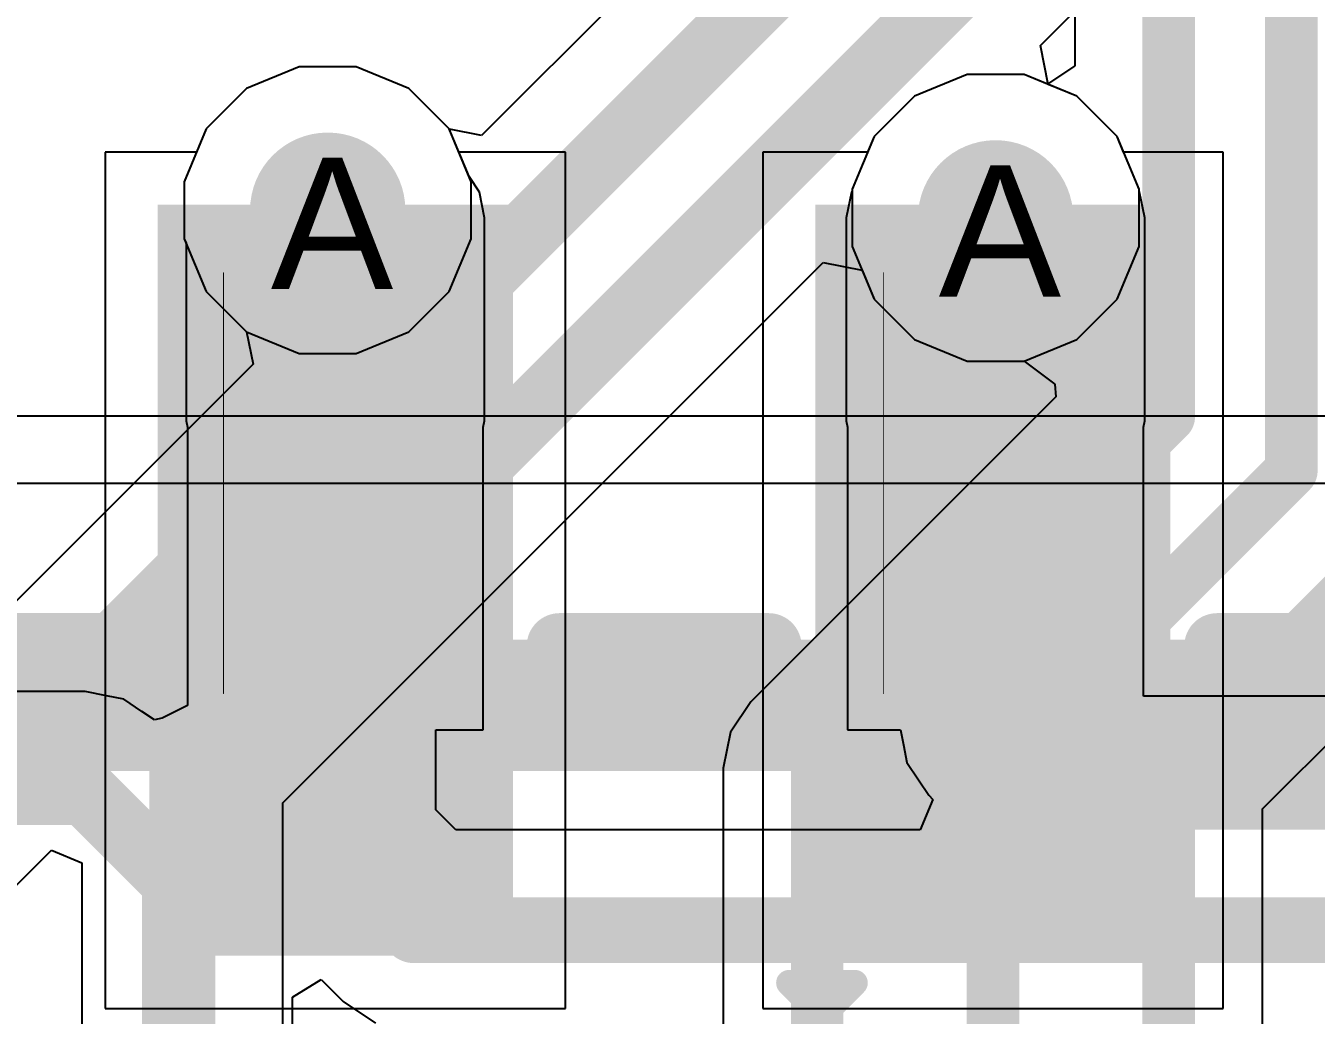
# Model space of a CAD drawing. Header units: inches. Extents: x 0 to 5271, y 0 to 5417.
# Drawn here: x 79.551 to 84.535, y 6.2 to 10.022 of the extents above; entities that cross this region are included whole.
import ezdxf

# ---------------------------------------------------------------- set-up
doc = ezdxf.new("R2010")
doc.units = ezdxf.units.IN
for name, color, linetype in [('Bottom Layer', 5, 'Continuous'), ('Bottom Overlay', 54, 'Continuous'), ('Bottom Paste', 16, 'Continuous'), ('Bottom Solder', 6, 'Continuous'), ('Drill Drawing', 1, 'Continuous'), ('L2_GND1', 16, 'Continuous'), ('L3_SIG1', 76, 'Continuous'), ('L4_PWR', 90, 'Continuous'), ('L5_GND2', 156, 'Continuous'), ('L6_SIG2', 130, 'Continuous'), ('L7_GND3', 216, 'Continuous'), ('Top Layer', 1, 'Continuous'), ('Top Overlay', 2, 'Continuous'), ('Top Paste', 8, 'Continuous'), ('Top Solder', 216, 'Continuous'), ('Via Holes', 16, 'Continuous')]:
    doc.layers.add(name, color=color, linetype=linetype)
doc.styles.add('Arial', font='', dxfattribs={"height": 0.2})
doc.styles.get('Arial').set_extended_font_data('Arial')

# ---------------------------------------------------------------- blocks, each defined once
blk = doc.blocks.new('PZ254_2_10_S_169')
at = {"layer": 'Top Layer'}
for points in [[(-1.905, -1.4), (-0.635, -1.4), (-0.635, -4.2), (-1.905, -4.2)], [(0.635, -1.4), (1.905, -1.4), (1.905, -4.2), (0.635, -4.2)]]:
    blk.add_hatch(color=1, dxfattribs=at).paths.add_polyline_path(points)
at = {"layer": 'Top Paste'}
for points in [[(-1.905, -1.4), (-0.635, -1.4), (-0.635, -4.2), (-1.905, -4.2)], [(0.635, -1.4), (1.905, -1.4), (1.905, -4.2), (0.635, -4.2)]]:
    blk.add_hatch(color=8, dxfattribs=at).paths.add_polyline_path(points)
at = {"layer": 'Top Solder'}
for points in [[(-1.9558, -1.3492), (-0.5842, -1.3492), (-0.5842, -4.2508), (-1.9558, -4.2508)], [(0.5842, -1.3492), (1.9558, -1.3492), (1.9558, -4.2508), (0.5842, -4.2508)]]:
    blk.add_hatch(color=216, dxfattribs=at).paths.add_polyline_path(points)
at = {"layer": 'Top Overlay'}
for points in [[(-2.1361, -2.5459, 0.254, 0.254, 0), (-2.9439, -2.5459, 0.254, 0.254, 0)], [(0.4039, -2.5459, 0.254, 0.254, 0), (-0.4039, -2.5459, 0.254, 0.254, 0)], [(2.9439, -2.5459, 0.254, 0.254, 0), (2.1361, -2.5459, 0.254, 0.254, 0)]]:
    blk.add_lwpolyline(points, format="xyseb", dxfattribs=at)
for points in [[(-2.1996, -2.5459, 0.127, 0.127, 1), (-2.0726, -2.5459, 0.127, 0.127, 1)], [(-0.4674, -2.5459, 0.127, 0.127, 1), (-0.3404, -2.5459, 0.127, 0.127, 1)], [(0.3404, -2.5459, 0.127, 0.127, 1), (0.4674, -2.5459, 0.127, 0.127, 1)], [(2.0726, -2.5459, 0.127, 0.127, 1), (2.1996, -2.5459, 0.127, 0.127, 1)]]:
    blk.add_lwpolyline(points, format="xyseb", close=True, dxfattribs=at)
blk = doc.blocks.new('SOT_363_B_171')
at = {"layer": 'Bottom Layer'}
for points in [[(-1.37, 0.45), (-1.37, 0.85), (-0.57, 0.85), (-0.57, 0.45)], [(0.57, 0.45), (0.57, 0.85), (1.37, 0.85), (1.37, 0.45)], [(-1.37, -0.2), (-1.37, 0.2), (-0.57, 0.2), (-0.57, -0.2)], [(0.57, -0.2), (0.57, 0.2), (1.37, 0.2), (1.37, -0.2)], [(-1.37, -0.85), (-1.37, -0.45), (-0.57, -0.45), (-0.57, -0.85)], [(0.57, -0.85), (0.57, -0.45), (1.37, -0.45), (1.37, -0.85)]]:
    blk.add_hatch(color=5, dxfattribs=at).paths.add_polyline_path(points)
at = {"layer": 'Bottom Paste'}
for points in [[(-1.37, 0.45), (-1.37, 0.85), (-0.57, 0.85), (-0.57, 0.45)], [(0.57, 0.45), (0.57, 0.85), (1.37, 0.85), (1.37, 0.45)], [(-1.37, -0.2), (-1.37, 0.2), (-0.57, 0.2), (-0.57, -0.2)], [(0.57, -0.2), (0.57, 0.2), (1.37, 0.2), (1.37, -0.2)], [(-1.37, -0.85), (-1.37, -0.45), (-0.57, -0.45), (-0.57, -0.85)], [(0.57, -0.85), (0.57, -0.45), (1.37, -0.45), (1.37, -0.85)]]:
    blk.add_hatch(color=16, dxfattribs=at).paths.add_polyline_path(points)
at = {"layer": 'Bottom Solder'}
for points in [[(-1.4716, 0.3484), (-1.4716, 0.9516), (-0.4684, 0.9516), (-0.4684, 0.3484)], [(0.4684, 0.3484), (0.4684, 0.9516), (1.4716, 0.9516), (1.4716, 0.3484)], [(-1.4716, -0.3016), (-1.4716, 0.3016), (-0.4684, 0.3016), (-0.4684, -0.3016)], [(0.4684, -0.3016), (0.4684, 0.3016), (1.4716, 0.3016), (1.4716, -0.3016)], [(-1.4716, -0.9516), (-1.4716, -0.3484), (-0.4684, -0.3484), (-0.4684, -0.9516)], [(0.4684, -0.9516), (0.4684, -0.3484), (1.4716, -0.3484), (1.4716, -0.9516)]]:
    blk.add_hatch(color=6, dxfattribs=at).paths.add_polyline_path(points)
at = {"layer": 'Bottom Overlay'}
for points in [[(0.508, 1.0922, 0.127, 0.127, 0), (-0.6604, 1.0922, 0.127, 0.127, 0)], [(-1.524, -0.6604, 0.1, 0.1, 0), (-1.651, -0.5334, 0.1, 0.1, 0)], [(-1.651, -0.7874, 0.1, 0.1, 0), (-1.651, -0.5334, 0.1, 0.1, 0)], [(-1.651, -0.7874, 0.1, 0.1, 0), (-1.524, -0.6604, 0.1, 0.1, 0)], [(0.508, -1.0922, 0.127, 0.127, 0), (-0.6604, -1.0922, 0.127, 0.127, 0)]]:
    blk.add_lwpolyline(points, format="xyseb", dxfattribs=at)
for points in [[(-0.6922, 1.0922, 0.0635, 0.0635, 1), (-0.6287, 1.0922, 0.0635, 0.0635, 1)], [(0.4762, 1.0922, 0.0635, 0.0635, 1), (0.5397, 1.0922, 0.0635, 0.0635, 1)], [(-1.676, -0.5334, 0.05, 0.05, 1), (-1.626, -0.5334, 0.05, 0.05, 1)], [(-1.676, -0.5334, 0.05, 0.05, 1), (-1.626, -0.5334, 0.05, 0.05, 1)], [(-1.549, -0.6604, 0.05, 0.05, 1), (-1.499, -0.6604, 0.05, 0.05, 1)], [(-1.549, -0.6604, 0.05, 0.05, 1), (-1.499, -0.6604, 0.05, 0.05, 1)], [(-1.676, -0.7874, 0.05, 0.05, 1), (-1.626, -0.7874, 0.05, 0.05, 1)], [(-1.676, -0.7874, 0.05, 0.05, 1), (-1.626, -0.7874, 0.05, 0.05, 1)], [(-0.6922, -1.0922, 0.0635, 0.0635, 1), (-0.6287, -1.0922, 0.0635, 0.0635, 1)], [(0.4762, -1.0922, 0.0635, 0.0635, 1), (0.5397, -1.0922, 0.0635, 0.0635, 1)]]:
    blk.add_lwpolyline(points, format="xyseb", close=True, dxfattribs=at)
blk = doc.blocks.new('R___0402_B_368')
at = {"layer": 'Bottom Layer'}
for points in [[(-0.2413, 0.3175), (-0.2413, -0.3175), (-0.6985, -0.3175), (-0.6985, 0.3175)], [(0.6985, 0.3175), (0.6985, -0.3175), (0.2413, -0.3175), (0.2413, 0.3175)]]:
    blk.add_hatch(color=5, dxfattribs=at).paths.add_polyline_path(points)
at = {"layer": 'Bottom Paste'}
for points in [[(-0.2413, 0.3175), (-0.2413, -0.3175), (-0.6985, -0.3175), (-0.6985, 0.3175)], [(0.6985, 0.3175), (0.6985, -0.3175), (0.2413, -0.3175), (0.2413, 0.3175)]]:
    blk.add_hatch(color=16, dxfattribs=at).paths.add_polyline_path(points)
at = {"layer": 'Bottom Solder'}
for points in [[(-0.1863, 0.3725), (-0.1863, -0.3725), (-0.7535, -0.3725), (-0.7535, 0.3725)], [(0.7535, 0.3725), (0.7535, -0.3725), (0.1863, -0.3725), (0.1863, 0.3725)]]:
    blk.add_hatch(color=6, dxfattribs=at).paths.add_polyline_path(points)
at = {"layer": 'Bottom Overlay'}
for points in [[(-0.7874, 0.4064, 0.127, 0.127, 0), (0.7874, 0.4064, 0.127, 0.127, 0)], [(-0.7874, 0.4064, 0.127, 0.127, 0), (-0.7874, -0.4064, 0.127, 0.127, 0)], [(0.7874, 0.4064, 0.127, 0.127, 0), (0.7874, -0.4064, 0.127, 0.127, 0)], [(-0.8128, 0.4318, 0.00323, 0.00323, 0), (0.8128, 0.4318, 0.00323, 0.00323, 0)], [(-0.7874, -0.4064, 0.127, 0.127, 0), (0.7874, -0.4064, 0.127, 0.127, 0)]]:
    blk.add_lwpolyline(points, format="xyseb", dxfattribs=at)
for points in [[(-0.8192, 0.4064, 0.0635, 0.0635, 1), (-0.7557, 0.4064, 0.0635, 0.0635, 1)], [(-0.8192, 0.4064, 0.0635, 0.0635, 1), (-0.7557, 0.4064, 0.0635, 0.0635, 1)], [(0.7556, 0.4064, 0.0635, 0.0635, 1), (0.8191, 0.4064, 0.0635, 0.0635, 1)], [(0.7556, 0.4064, 0.0635, 0.0635, 1), (0.8191, 0.4064, 0.0635, 0.0635, 1)], [(-0.8136, 0.4318, 0.00161, 0.00161, 1), (-0.812, 0.4318, 0.00161, 0.00161, 1)], [(0.812, 0.4318, 0.00161, 0.00161, 1), (0.8136, 0.4318, 0.00161, 0.00161, 1)], [(-0.8192, -0.4064, 0.0635, 0.0635, 1), (-0.7557, -0.4064, 0.0635, 0.0635, 1)], [(-0.8192, -0.4064, 0.0635, 0.0635, 1), (-0.7557, -0.4064, 0.0635, 0.0635, 1)], [(0.7556, -0.4064, 0.0635, 0.0635, 1), (0.8191, -0.4064, 0.0635, 0.0635, 1)], [(0.7556, -0.4064, 0.0635, 0.0635, 1), (0.8191, -0.4064, 0.0635, 0.0635, 1)]]:
    blk.add_lwpolyline(points, format="xyseb", close=True, dxfattribs=at)
blk = doc.blocks.new('R___0402_B_370')
at = {"layer": 'Bottom Layer'}
for points in [[(-0.2413, 0.3175), (-0.2413, -0.3175), (-0.6985, -0.3175), (-0.6985, 0.3175)], [(0.6985, 0.3175), (0.6985, -0.3175), (0.2413, -0.3175), (0.2413, 0.3175)]]:
    blk.add_hatch(color=5, dxfattribs=at).paths.add_polyline_path(points)
at = {"layer": 'Bottom Paste'}
for points in [[(-0.2413, 0.3175), (-0.2413, -0.3175), (-0.6985, -0.3175), (-0.6985, 0.3175)], [(0.6985, 0.3175), (0.6985, -0.3175), (0.2413, -0.3175), (0.2413, 0.3175)]]:
    blk.add_hatch(color=16, dxfattribs=at).paths.add_polyline_path(points)
at = {"layer": 'Bottom Solder'}
for points in [[(-0.1863, 0.3725), (-0.1863, -0.3725), (-0.7535, -0.3725), (-0.7535, 0.3725)], [(0.7535, 0.3725), (0.7535, -0.3725), (0.1863, -0.3725), (0.1863, 0.3725)]]:
    blk.add_hatch(color=6, dxfattribs=at).paths.add_polyline_path(points)
at = {"layer": 'Bottom Overlay'}
for points in [[(-0.7874, 0.4064, 0.127, 0.127, 0), (0.7874, 0.4064, 0.127, 0.127, 0)], [(-0.7874, 0.4064, 0.127, 0.127, 0), (-0.7874, -0.4064, 0.127, 0.127, 0)], [(0.7874, 0.4064, 0.127, 0.127, 0), (0.7874, -0.4064, 0.127, 0.127, 0)], [(-0.8128, 0.4318, 0.00323, 0.00323, 0), (0.8128, 0.4318, 0.00323, 0.00323, 0)], [(-0.7874, -0.4064, 0.127, 0.127, 0), (0.7874, -0.4064, 0.127, 0.127, 0)]]:
    blk.add_lwpolyline(points, format="xyseb", dxfattribs=at)
for points in [[(-0.8192, 0.4064, 0.0635, 0.0635, 1), (-0.7557, 0.4064, 0.0635, 0.0635, 1)], [(-0.8192, 0.4064, 0.0635, 0.0635, 1), (-0.7557, 0.4064, 0.0635, 0.0635, 1)], [(0.7556, 0.4064, 0.0635, 0.0635, 1), (0.8191, 0.4064, 0.0635, 0.0635, 1)], [(0.7556, 0.4064, 0.0635, 0.0635, 1), (0.8191, 0.4064, 0.0635, 0.0635, 1)], [(-0.8136, 0.4318, 0.00161, 0.00161, 1), (-0.812, 0.4318, 0.00161, 0.00161, 1)], [(0.812, 0.4318, 0.00161, 0.00161, 1), (0.8136, 0.4318, 0.00161, 0.00161, 1)], [(-0.8192, -0.4064, 0.0635, 0.0635, 1), (-0.7557, -0.4064, 0.0635, 0.0635, 1)], [(-0.8192, -0.4064, 0.0635, 0.0635, 1), (-0.7557, -0.4064, 0.0635, 0.0635, 1)], [(0.7556, -0.4064, 0.0635, 0.0635, 1), (0.8191, -0.4064, 0.0635, 0.0635, 1)], [(0.7556, -0.4064, 0.0635, 0.0635, 1), (0.8191, -0.4064, 0.0635, 0.0635, 1)]]:
    blk.add_lwpolyline(points, format="xyseb", close=True, dxfattribs=at)

msp = doc.modelspace()

# ---------------------------------------------------------------- hatches: boundary and pattern name
at = {"layer": 'Bottom Layer'}
h = msp.add_hatch(color=5, dxfattribs=at)
edge = h.paths.add_edge_path()
edge.add_arc((80.7171, 9.3095), 0.3, 0, 360)
h = msp.add_hatch(color=5, dxfattribs=at)
edge = h.paths.add_edge_path()
edge.add_arc((83.2969, 9.28), 0.3, 0, 360)
for points in [[(80.4291, 8.4963), (81.0641, 8.4963), (81.0641, 9.28), (80.4291, 9.28)], [(82.979, 8.4963), (83.614, 8.4963), (83.614, 9.28), (82.979, 9.28)]]:
    msp.add_hatch(color=5, dxfattribs=at).paths.add_polyline_path(points)
at = {"layer": 'L2_GND1'}
h = msp.add_hatch(color=16, dxfattribs=at)
edge = h.paths.add_edge_path()
edge.add_arc((80.7171, 9.3095), 0.3, 0, 360)
h = msp.add_hatch(color=16, dxfattribs=at)
edge = h.paths.add_edge_path()
edge.add_arc((83.2969, 9.28), 0.3, 0, 360)
at = {"layer": 'L3_SIG1'}
h = msp.add_hatch(color=76, dxfattribs=at)
edge = h.paths.add_edge_path()
edge.add_arc((80.7171, 9.3095), 0.3, 0, 360)
h = msp.add_hatch(color=76, dxfattribs=at)
edge = h.paths.add_edge_path()
edge.add_arc((83.2969, 9.28), 0.3, 0, 360)
at = {"layer": 'L4_PWR'}
h = msp.add_hatch(color=90, dxfattribs=at)
edge = h.paths.add_edge_path()
edge.add_arc((80.7171, 9.3095), 0.3, 0, 360)
h = msp.add_hatch(color=90, dxfattribs=at)
edge = h.paths.add_edge_path()
edge.add_arc((83.2969, 9.28), 0.3, 0, 360)
at = {"layer": 'L5_GND2'}
h = msp.add_hatch(color=156, dxfattribs=at)
edge = h.paths.add_edge_path()
edge.add_arc((80.7171, 9.3095), 0.3, 0, 360)
h = msp.add_hatch(color=156, dxfattribs=at)
edge = h.paths.add_edge_path()
edge.add_arc((83.2969, 9.28), 0.3, 0, 360)
at = {"layer": 'L6_SIG2'}
h = msp.add_hatch(color=130, dxfattribs=at)
edge = h.paths.add_edge_path()
edge.add_arc((80.7171, 9.3095), 0.3, 0, 360)
h = msp.add_hatch(color=130, dxfattribs=at)
edge = h.paths.add_edge_path()
edge.add_arc((83.2969, 9.28), 0.3, 0, 360)
at = {"layer": 'L7_GND3'}
h = msp.add_hatch(color=216, dxfattribs=at)
edge = h.paths.add_edge_path()
edge.add_arc((80.7171, 9.3095), 0.3, 0, 360)
h = msp.add_hatch(color=216, dxfattribs=at)
edge = h.paths.add_edge_path()
edge.add_arc((83.2969, 9.28), 0.3, 0, 360)
at = {"layer": 'Top Layer'}
h = msp.add_hatch(color=1, dxfattribs=at)
edge = h.paths.add_edge_path()
edge.add_arc((80.7171, 9.3095), 0.3, 0, 360)
h = msp.add_hatch(color=1, dxfattribs=at)
edge = h.paths.add_edge_path()
edge.add_arc((83.2969, 9.28), 0.3, 0, 360)
at = {"layer": 'Via Holes'}
h = msp.add_hatch(color=7, dxfattribs=at)
edge = h.paths.add_edge_path()
edge.add_arc((80.7171, 9.3095), 0.15, 0, 360)
h = msp.add_hatch(color=7, dxfattribs=at)
edge = h.paths.add_edge_path()
edge.add_arc((83.2969, 9.28), 0.15, 0, 360)

# ---------------------------------------------------------------- linework, layer by layer
at = {"layer": 'Bottom Layer'}
for p, q in [((80.6069, 9.8635), (80.4033, 9.7791)), ((80.8273, 9.8635), (80.6069, 9.8635)), ((81.031, 9.7791), (80.8273, 9.8635)), ((83.1867, 9.834), (82.983, 9.7497)), ((83.4071, 9.834), (83.1867, 9.834)), ((83.6107, 9.7497), (83.4071, 9.834)), ((80.4033, 9.7791), (80.2475, 9.6233)), ((81.1868, 9.6233), (81.031, 9.7791)), ((82.983, 9.7497), (82.8272, 9.5938)), ((83.7665, 9.5938), (83.6107, 9.7497)), ((80.2475, 9.6233), (80.1631, 9.4197)), ((81.2628, 9.4398), (81.1868, 9.6233)), ((82.8272, 9.5938), (82.7429, 9.3902)), ((83.8509, 9.3902), (83.7665, 9.5938)), ((81.3034, 9.3791), (81.2628, 9.4398)), ((80.1631, 9.4197), (80.1631, 9.1993)), ((81.3231, 9.28), (81.3034, 9.3791)), ((82.7397, 9.3791), (82.72, 9.28)), ((82.7429, 9.3838), (82.7397, 9.3791)), ((82.7429, 9.3902), (82.7429, 9.3838)), ((83.8509, 9.3827), (83.8509, 9.3902)), ((83.8533, 9.3791), (83.8509, 9.3827)), ((83.873, 9.28), (83.8533, 9.3791)), ((81.3231, 8.4963), (81.3231, 9.28)), ((82.72, 9.28), (82.72, 8.4963)), ((83.873, 8.4963), (83.873, 9.28)), ((80.1631, 9.1993), (80.1701, 9.1824)), ((80.1701, 9.1824), (80.1701, 8.4963)), ((80.1701, 8.4963), (80.1751, 8.4713)), ((81.3181, 8.4713), (81.3231, 8.4963)), ((82.72, 8.4963), (82.725, 8.4713)), ((83.868, 8.4713), (83.873, 8.4963)), ((80.1751, 8.4713), (80.1751, 7.3956)), ((81.3181, 7.3025), (81.3181, 8.4713)), ((82.725, 8.4713), (82.725, 7.3025)), ((83.868, 7.4316), (83.868, 8.4713)), ((79.7805, 7.4497), (78.7781, 7.4497)), ((79.7806, 7.4497), (79.7805, 7.4497)), ((79.7805, 7.4497), (79.7805, 7.4497)), ((79.8619, 7.4335), (79.7806, 7.4497)), ((79.9292, 7.4201), (79.8619, 7.4335)), ((85.2551, 7.4316), (83.868, 7.4316)), ((79.9995, 7.3731), (79.9292, 7.4201)), ((79.9292, 7.4201), (79.9292, 7.4201)), ((79.9292, 7.4201), (79.9292, 7.4201)), ((80.1751, 7.3956), (80.0773, 7.3469)), ((80.0481, 7.3407), (79.9995, 7.3731)), ((80.0773, 7.3469), (80.0481, 7.3407)), ((81.1351, 6.993), (81.1351, 7.3025)), ((81.1351, 7.3025), (81.3181, 7.3025)), ((82.725, 7.3025), (82.9292, 7.3025)), ((82.9292, 7.3025), (82.9407, 7.2446)), ((82.9407, 7.2446), (82.9545, 7.1756)), ((82.9545, 7.1756), (82.9545, 7.1756)), ((82.9545, 7.1756), (82.9545, 7.1756)), ((82.9545, 7.1756), (82.9988, 7.1093)), ((82.9988, 7.1093), (83.0387, 7.0496)), ((83.0547, 7.0336), (83.0061, 6.9162)), ((83.0387, 7.0496), (83.0387, 7.0496)), ((83.0387, 7.0496), (83.0387, 7.0496)), ((83.0387, 7.0496), (83.0547, 7.0336)), ((81.2118, 6.9162), (81.1351, 6.993)), ((83.0061, 6.9162), (81.2118, 6.9162)), ((80.5806, 6.2691), (80.6911, 6.3382)), ((80.6911, 6.3382), (80.7762, 6.2531)), ((80.5806, 4.9904), (80.5806, 6.2691)), ((80.7762, 6.2531), (80.9022, 6.1689))]:
    msp.add_line(p, q, dxfattribs=at)
for points in [[(80.7466, 6.832, 0.254, 0.254, 0), (80.7466, 7.7851, 0.254, 0.254, 0)], [(83.2965, 7.7851, 0.254, 0.254, 0), (83.3134, 7.7682, 0.254, 0.254, 0)], [(83.3134, 7.3243, 0.254, 0.254, 0), (83.3134, 7.7682, 0.254, 0.254, 0)], [(83.3134, 7.3243, 0.254, 0.254, 0), (83.5946, 7.0431, 0.254, 0.254, 0)], [(78.3834, 7.0612, 0.254, 0.254, 0), (79.7805, 7.0612, 0.254, 0.254, 0)], [(79.7805, 7.0612, 0.254, 0.254, 0), (80.1266, 6.7151, 0.254, 0.254, 0)], [(83.5946, 7.0431, 0.254, 0.254, 0), (86.8162, 7.0431, 0.254, 0.254, 0)], [(80.7466, 6.832, 0.254, 0.254, 0), (81.0509, 6.5278, 0.254, 0.254, 0)], [(80.1266, 5.6444, 0.254, 0.254, 0), (80.1266, 6.7151, 0.254, 0.254, 0)], [(81.0509, 6.5278, 0.254, 0.254, 0), (86.2229, 6.5278, 0.254, 0.254, 0)]]:
    msp.add_lwpolyline(points, format="xyseb", dxfattribs=at)
for points in [[(80.6831, 7.7851, 0.127, 0.127, 1), (80.8101, 7.7851, 0.127, 0.127, 1)], [(83.233, 7.7851, 0.127, 0.127, 1), (83.36, 7.7851, 0.127, 0.127, 1)], [(83.2499, 7.7682, 0.127, 0.127, 1), (83.3769, 7.7682, 0.127, 0.127, 1)], [(83.2499, 7.7682, 0.127, 0.127, 1), (83.3769, 7.7682, 0.127, 0.127, 1)], [(83.2499, 7.3243, 0.127, 0.127, 1), (83.3769, 7.3243, 0.127, 0.127, 1)], [(83.2499, 7.3243, 0.127, 0.127, 1), (83.3769, 7.3243, 0.127, 0.127, 1)], [(79.717, 7.0612, 0.127, 0.127, 1), (79.844, 7.0612, 0.127, 0.127, 1)], [(79.717, 7.0612, 0.127, 0.127, 1), (79.844, 7.0612, 0.127, 0.127, 1)], [(83.5311, 7.0431, 0.127, 0.127, 1), (83.6581, 7.0431, 0.127, 0.127, 1)], [(83.5311, 7.0431, 0.127, 0.127, 1), (83.6581, 7.0431, 0.127, 0.127, 1)], [(80.6831, 6.832, 0.127, 0.127, 1), (80.8101, 6.832, 0.127, 0.127, 1)], [(80.6831, 6.832, 0.127, 0.127, 1), (80.8101, 6.832, 0.127, 0.127, 1)], [(80.0631, 6.7151, 0.127, 0.127, 1), (80.1901, 6.7151, 0.127, 0.127, 1)], [(80.0631, 6.7151, 0.127, 0.127, 1), (80.1901, 6.7151, 0.127, 0.127, 1)], [(80.9874, 6.5278, 0.127, 0.127, 1), (81.1144, 6.5278, 0.127, 0.127, 1)], [(80.9874, 6.5278, 0.127, 0.127, 1), (81.1144, 6.5278, 0.127, 0.127, 1)]]:
    msp.add_lwpolyline(points, format="xyseb", close=True, dxfattribs=at)
at = {"layer": 'L2_GND1'}
for p, q in [((80.6069, 9.8635), (80.4033, 9.7791)), ((80.8273, 9.8635), (80.6069, 9.8635)), ((81.031, 9.7791), (80.8273, 9.8635)), ((83.1867, 9.834), (82.983, 9.7497)), ((83.4071, 9.834), (83.1867, 9.834)), ((83.6107, 9.7497), (83.4071, 9.834)), ((80.4033, 9.7791), (80.2475, 9.6233)), ((81.1868, 9.6233), (81.031, 9.7791)), ((82.983, 9.7497), (82.8272, 9.5938)), ((83.7665, 9.5938), (83.6107, 9.7497)), ((80.2475, 9.6233), (80.1631, 9.4197)), ((81.2711, 9.4197), (81.1868, 9.6233)), ((82.8272, 9.5938), (82.7429, 9.3902)), ((83.8509, 9.3902), (83.7665, 9.5938)), ((80.1631, 9.4197), (80.1631, 9.1993)), ((81.2711, 9.1993), (81.2711, 9.4197)), ((82.7429, 9.3902), (82.7429, 9.1698)), ((83.8509, 9.1698), (83.8509, 9.3902)), ((80.1631, 9.1993), (80.2475, 8.9956)), ((81.1868, 8.9956), (81.2711, 9.1993)), ((82.7429, 9.1698), (82.8272, 8.9662)), ((83.7665, 8.9662), (83.8509, 9.1698)), ((80.2475, 8.9956), (80.4033, 8.8398)), ((81.031, 8.8398), (81.1868, 8.9956)), ((82.8272, 8.9662), (82.983, 8.8103)), ((83.6107, 8.8103), (83.7665, 8.9662)), ((80.4033, 8.8398), (80.6069, 8.7555)), ((80.8273, 8.7555), (81.031, 8.8398)), ((82.983, 8.8103), (83.1867, 8.726)), ((83.4071, 8.726), (83.6107, 8.8103)), ((80.6069, 8.7555), (80.8273, 8.7555)), ((83.1867, 8.726), (83.4071, 8.726))]:
    msp.add_line(p, q, dxfattribs=at)
at = {"layer": 'L3_SIG1'}
for p, q in [((83.603, 17.1423), (83.603, 9.8671)), ((80.6069, 9.8635), (80.4033, 9.7791)), ((80.8273, 9.8635), (80.6069, 9.8635)), ((81.031, 9.7791), (80.8273, 9.8635)), ((83.1867, 9.834), (82.983, 9.7497)), ((83.4071, 9.834), (83.1867, 9.834)), ((83.4974, 9.7966), (83.4071, 9.834)), ((83.603, 9.8671), (83.4974, 9.7966)), ((80.4033, 9.7791), (80.2475, 9.6233)), ((81.1868, 9.6233), (81.031, 9.7791)), ((82.983, 9.7497), (82.8272, 9.5938)), ((80.2475, 9.6233), (80.1631, 9.4197)), ((81.2711, 9.4197), (81.1868, 9.6233)), ((82.8272, 9.5938), (82.7429, 9.3902)), ((80.1631, 9.4197), (80.1631, 9.1993)), ((81.2711, 9.1993), (81.2711, 9.4197)), ((82.7429, 9.3902), (82.7429, 9.1698)), ((80.1631, 9.1993), (80.2475, 8.9956)), ((81.1868, 8.9956), (81.2711, 9.1993)), ((82.7429, 9.1698), (82.8272, 8.9662)), ((80.2475, 8.9956), (80.4033, 8.8398)), ((81.031, 8.8398), (81.1868, 8.9956)), ((82.8272, 8.9662), (82.983, 8.8103)), ((80.4033, 8.8398), (80.6069, 8.7555)), ((80.8273, 8.7555), (81.031, 8.8398)), ((82.983, 8.8103), (83.1867, 8.726)), ((80.6069, 8.7555), (80.8273, 8.7555)), ((83.1867, 8.726), (83.4071, 8.726)), ((83.4071, 8.726), (83.5253, 8.6375)), ((83.5253, 8.6375), (83.53, 8.5889)), ((83.53, 8.5889), (82.3512, 7.4102)), ((84.3282, 6.9972), (85.1898, 7.8589)), ((82.3512, 7.4102), (82.2726, 7.2926)), ((82.2726, 7.2926), (82.245, 7.1538)), ((82.245, 7.1538), (82.245, 7.1538)), ((82.245, 7.1538), (82.245, 5.1867)), ((84.3282, 5.1867), (84.3282, 6.9972))]:
    msp.add_line(p, q, dxfattribs=at)
for points in [[(83.9656, 8.5118, 0.2032, 0.2032, 0), (83.9656, 17.1423, 0.2032, 0.2032, 0)], [(84.4391, 8.3025, 0.2032, 0.2032, 0), (84.4391, 16.8914, 0.2032, 0.2032, 0)], [(82.6076, 7.1538, 0.2032, 0.2032, 0), (83.9656, 8.5118, 0.2032, 0.2032, 0)], [(83.2866, 7.15, 0.2032, 0.2032, 0), (84.4391, 8.3025, 0.2032, 0.2032, 0)], [(83.9656, 7.1474, 0.2032, 0.2032, 0), (84.9335, 8.1153, 0.2032, 0.2032, 0)], [(82.6076, 4.7658, 0.2032, 0.2032, 0), (82.6076, 7.1538, 0.2032, 0.2032, 0)], [(83.2866, 4.3864, 0.2032, 0.2032, 0), (83.2866, 7.15, 0.2032, 0.2032, 0)], [(83.9656, 4.7658, 0.2032, 0.2032, 0), (83.9656, 7.1474, 0.2032, 0.2032, 0)]]:
    msp.add_lwpolyline(points, format="xyseb", dxfattribs=at)
for points in [[(83.9148, 8.5118, 0.1016, 0.1016, 1), (84.0164, 8.5118, 0.1016, 0.1016, 1)], [(83.9148, 8.5118, 0.1016, 0.1016, 1), (84.0164, 8.5118, 0.1016, 0.1016, 1)], [(84.3883, 8.3025, 0.1016, 0.1016, 1), (84.4899, 8.3025, 0.1016, 0.1016, 1)], [(84.3883, 8.3025, 0.1016, 0.1016, 1), (84.4899, 8.3025, 0.1016, 0.1016, 1)], [(82.5568, 7.1538, 0.1016, 0.1016, 1), (82.6584, 7.1538, 0.1016, 0.1016, 1)], [(82.5568, 7.1538, 0.1016, 0.1016, 1), (82.6584, 7.1538, 0.1016, 0.1016, 1)], [(83.2358, 7.15, 0.1016, 0.1016, 1), (83.3374, 7.15, 0.1016, 0.1016, 1)], [(83.2358, 7.15, 0.1016, 0.1016, 1), (83.3374, 7.15, 0.1016, 0.1016, 1)], [(83.9148, 7.1474, 0.1016, 0.1016, 1), (84.0164, 7.1474, 0.1016, 0.1016, 1)], [(83.9148, 7.1474, 0.1016, 0.1016, 1), (84.0164, 7.1474, 0.1016, 0.1016, 1)]]:
    msp.add_lwpolyline(points, format="xyseb", close=True, dxfattribs=at)
at = {"layer": 'L4_PWR'}
for p, q in [((80.6069, 9.8635), (80.4033, 9.7791)), ((80.8273, 9.8635), (80.6069, 9.8635)), ((81.031, 9.7791), (80.8273, 9.8635)), ((83.1867, 9.834), (82.983, 9.7497)), ((83.4071, 9.834), (83.1867, 9.834)), ((83.6107, 9.7497), (83.4071, 9.834)), ((80.4033, 9.7791), (80.2475, 9.6233)), ((81.1868, 9.6233), (81.031, 9.7791)), ((82.983, 9.7497), (82.8272, 9.5938)), ((83.7665, 9.5938), (83.6107, 9.7497)), ((80.2475, 9.6233), (80.1631, 9.4197)), ((81.2711, 9.4197), (81.1868, 9.6233)), ((82.8272, 9.5938), (82.7429, 9.3902)), ((83.8509, 9.3902), (83.7665, 9.5938)), ((80.1631, 9.4197), (80.1631, 9.1993)), ((81.2711, 9.1993), (81.2711, 9.4197)), ((82.7429, 9.3902), (82.7429, 9.1698)), ((83.8509, 9.1698), (83.8509, 9.3902)), ((80.1631, 9.1993), (80.2475, 8.9956)), ((81.1868, 8.9956), (81.2711, 9.1993)), ((82.7429, 9.1698), (82.8272, 8.9662)), ((83.7665, 8.9662), (83.8509, 9.1698)), ((80.2475, 8.9956), (80.4033, 8.8398)), ((81.031, 8.8398), (81.1868, 8.9956)), ((82.8272, 8.9662), (82.983, 8.8103)), ((83.6107, 8.8103), (83.7665, 8.9662)), ((80.4033, 8.8398), (80.6069, 8.7555)), ((80.8273, 8.7555), (81.031, 8.8398)), ((82.983, 8.8103), (83.1867, 8.726)), ((83.4071, 8.726), (83.6107, 8.8103)), ((80.6069, 8.7555), (80.8273, 8.7555)), ((83.1867, 8.726), (83.4071, 8.726)), ((97.378, 8.514), (78.6015, 8.514)), ((78.3425, 8.255), (97.378, 8.255))]:
    msp.add_line(p, q, dxfattribs=at)
msp.add_lwpolyline([(75.0095, 7.397, 0.508, 0.508, 0), (96.9344, 7.397, 0.508, 0.508, 0)], format="xyseb", dxfattribs=at)
at = {"layer": 'L5_GND2'}
for p, q in [((80.6069, 9.8635), (80.4033, 9.7791)), ((80.8273, 9.8635), (80.6069, 9.8635)), ((81.031, 9.7791), (80.8273, 9.8635)), ((83.1867, 9.834), (82.983, 9.7497)), ((83.4071, 9.834), (83.1867, 9.834)), ((83.6107, 9.7497), (83.4071, 9.834)), ((80.4033, 9.7791), (80.2475, 9.6233)), ((81.1868, 9.6233), (81.031, 9.7791)), ((82.983, 9.7497), (82.8272, 9.5938)), ((83.7665, 9.5938), (83.6107, 9.7497)), ((80.2475, 9.6233), (80.1631, 9.4197)), ((81.2711, 9.4197), (81.1868, 9.6233)), ((82.8272, 9.5938), (82.7429, 9.3902)), ((83.8509, 9.3902), (83.7665, 9.5938)), ((80.1631, 9.4197), (80.1631, 9.1993)), ((81.2711, 9.1993), (81.2711, 9.4197)), ((82.7429, 9.3902), (82.7429, 9.1698)), ((83.8509, 9.1698), (83.8509, 9.3902)), ((80.1631, 9.1993), (80.2475, 8.9956)), ((81.1868, 8.9956), (81.2711, 9.1993)), ((82.7429, 9.1698), (82.8272, 8.9662)), ((83.7665, 8.9662), (83.8509, 9.1698)), ((80.2475, 8.9956), (80.4033, 8.8398)), ((81.031, 8.8398), (81.1868, 8.9956)), ((82.8272, 8.9662), (82.983, 8.8103)), ((83.6107, 8.8103), (83.7665, 8.9662)), ((80.4033, 8.8398), (80.6069, 8.7555)), ((80.8273, 8.7555), (81.031, 8.8398)), ((82.983, 8.8103), (83.1867, 8.726)), ((83.4071, 8.726), (83.6107, 8.8103)), ((80.6069, 8.7555), (80.8273, 8.7555)), ((83.1867, 8.726), (83.4071, 8.726))]:
    msp.add_line(p, q, dxfattribs=at)
at = {"layer": 'L6_SIG2'}
for p, q in [((83.4697, 9.9455), (86.3818, 12.8576)), ((82.8783, 11.1647), (81.3116, 9.598)), ((83.4995, 9.7957), (83.4697, 9.9455)), ((80.6069, 9.8635), (80.4033, 9.7791)), ((80.8273, 9.8635), (80.6069, 9.8635)), ((81.031, 9.7791), (80.8273, 9.8635)), ((80.4033, 9.7791), (80.2475, 9.6233)), ((81.1868, 9.6233), (81.031, 9.7791)), ((83.6107, 9.7497), (83.4995, 9.7957)), ((83.7665, 9.5938), (83.6107, 9.7497)), ((80.2475, 9.6233), (80.1631, 9.4197)), ((81.187, 9.6227), (81.1868, 9.6233)), ((81.3116, 9.598), (81.187, 9.6227)), ((83.8509, 9.3902), (83.7665, 9.5938)), ((80.1631, 9.4197), (80.1631, 9.1993)), ((83.8509, 9.1698), (83.8509, 9.3902)), ((80.1631, 9.1993), (80.2475, 8.9956)), ((83.7665, 8.9662), (83.8509, 9.1698)), ((80.5441, 7.0198), (82.6314, 9.1071)), ((82.6314, 9.1071), (82.7812, 9.0773)), ((82.7812, 9.0773), (82.8272, 8.9662)), ((80.2475, 8.9956), (80.4033, 8.8398)), ((82.8272, 8.9662), (82.983, 8.8103)), ((83.6107, 8.8103), (83.7665, 8.9662)), ((80.4033, 8.8398), (80.4039, 8.8396)), ((80.4039, 8.8396), (80.4286, 8.715)), ((82.983, 8.8103), (83.1867, 8.726)), ((83.4071, 8.726), (83.6107, 8.8103)), ((83.1867, 8.726), (83.4071, 8.726)), ((80.4286, 8.715), (78.523, 6.8093)), ((80.5441, 4.9772), (80.5441, 7.0198)), ((79.1861, 6.3737), (79.6498, 6.8374)), ((79.6498, 6.8374), (79.7671, 6.7888)), ((79.7671, 6.7888), (79.7671, 4.9772))]:
    msp.add_line(p, q, dxfattribs=at)
for points in [[(78.7977, 6.5347, 0.254, 0.254, 0), (86.349, 14.086, 0.254, 0.254, 0)], [(80.1556, 7.1807, 0.254, 0.254, 0), (86.2209, 13.2461, 0.254, 0.254, 0)], [(80.1556, 4.5822, 0.254, 0.254, 0), (80.1556, 7.1807, 0.254, 0.254, 0)]]:
    msp.add_lwpolyline(points, format="xyseb", dxfattribs=at)
msp.add_lwpolyline([(80.0921, 7.1807, 0.127, 0.127, 1), (80.2191, 7.1807, 0.127, 0.127, 1)], format="xyseb", close=True, dxfattribs=at)
msp.add_lwpolyline([(80.0921, 7.1807, 0.127, 0.127, 1), (80.2191, 7.1807, 0.127, 0.127, 1)], format="xyseb", close=True, dxfattribs=at)
at = {"layer": 'L7_GND3'}
for p, q in [((80.6069, 9.8635), (80.4033, 9.7791)), ((80.8273, 9.8635), (80.6069, 9.8635)), ((81.031, 9.7791), (80.8273, 9.8635)), ((83.1867, 9.834), (82.983, 9.7497)), ((83.4071, 9.834), (83.1867, 9.834)), ((83.6107, 9.7497), (83.4071, 9.834)), ((80.4033, 9.7791), (80.2475, 9.6233)), ((81.1868, 9.6233), (81.031, 9.7791)), ((82.983, 9.7497), (82.8272, 9.5938)), ((83.7665, 9.5938), (83.6107, 9.7497)), ((80.2475, 9.6233), (80.1631, 9.4197)), ((81.2711, 9.4197), (81.1868, 9.6233)), ((82.8272, 9.5938), (82.7429, 9.3902)), ((83.8509, 9.3902), (83.7665, 9.5938)), ((80.1631, 9.4197), (80.1631, 9.1993)), ((81.2711, 9.1993), (81.2711, 9.4197)), ((82.7429, 9.3902), (82.7429, 9.1698)), ((83.8509, 9.1698), (83.8509, 9.3902)), ((80.1631, 9.1993), (80.2475, 8.9956)), ((81.1868, 8.9956), (81.2711, 9.1993)), ((82.7429, 9.1698), (82.8272, 8.9662)), ((83.7665, 8.9662), (83.8509, 9.1698)), ((80.2475, 8.9956), (80.4033, 8.8398)), ((81.031, 8.8398), (81.1868, 8.9956)), ((82.8272, 8.9662), (82.983, 8.8103)), ((83.6107, 8.8103), (83.7665, 8.9662)), ((80.4033, 8.8398), (80.6069, 8.7555)), ((80.8273, 8.7555), (81.031, 8.8398)), ((82.983, 8.8103), (83.1867, 8.726)), ((83.4071, 8.726), (83.6107, 8.8103)), ((80.6069, 8.7555), (80.8273, 8.7555)), ((83.1867, 8.726), (83.4071, 8.726))]:
    msp.add_line(p, q, dxfattribs=at)
at = {"layer": 'Top Layer'}
for p, q in [((80.6069, 9.8635), (80.4033, 9.7791)), ((80.8273, 9.8635), (80.6069, 9.8635)), ((81.031, 9.7791), (80.8273, 9.8635)), ((83.1867, 9.834), (82.983, 9.7497)), ((83.4071, 9.834), (83.1867, 9.834)), ((83.6107, 9.7497), (83.4071, 9.834)), ((80.4033, 9.7791), (80.2475, 9.6233)), ((81.1868, 9.6233), (81.031, 9.7791)), ((82.983, 9.7497), (82.8272, 9.5938)), ((83.7665, 9.5938), (83.6107, 9.7497)), ((80.2475, 9.6233), (80.2105, 9.534)), ((81.2238, 9.534), (81.1868, 9.6233)), ((82.8272, 9.5938), (82.8024, 9.534)), ((83.7913, 9.534), (83.7665, 9.5938)), ((80.2105, 9.534), (79.8576, 9.534)), ((79.8576, 9.534), (79.8576, 6.226)), ((81.6356, 9.534), (81.2238, 9.534)), ((81.6356, 6.226), (81.6356, 9.534)), ((82.8024, 9.534), (82.3976, 9.534)), ((82.3976, 9.534), (82.3976, 6.226)), ((84.1756, 9.534), (83.7913, 9.534)), ((84.1756, 6.226), (84.1756, 9.534)), ((79.8576, 6.226), (81.6356, 6.226)), ((82.3976, 6.226), (84.1756, 6.226))]:
    msp.add_line(p, q, dxfattribs=at)

# ---------------------------------------------------------------- block references
for name, p, rotation in [('PZ254_2_10_S_169', (82.0166, 5.08), 180), ('R___0402_B_368', (80.7466, 8.255), 90), ('R___0402_B_370', (83.2965, 8.255), 90), ('SOT_363_B_171', (83.2866, 4.6736), 270)]:
    msp.add_blockref(name, p, dxfattribs=dict(rotation=rotation))

# ---------------------------------------------------------------- texts
at = {"layer": 'Drill Drawing', "style": 'Arial'}
for p in [(80.4971, 9.0047), (83.0768, 8.9753)]:
    msp.add_text('A', height=0.508, dxfattribs=at).set_placement(p)

doc.saveas('drawing.dxf')
